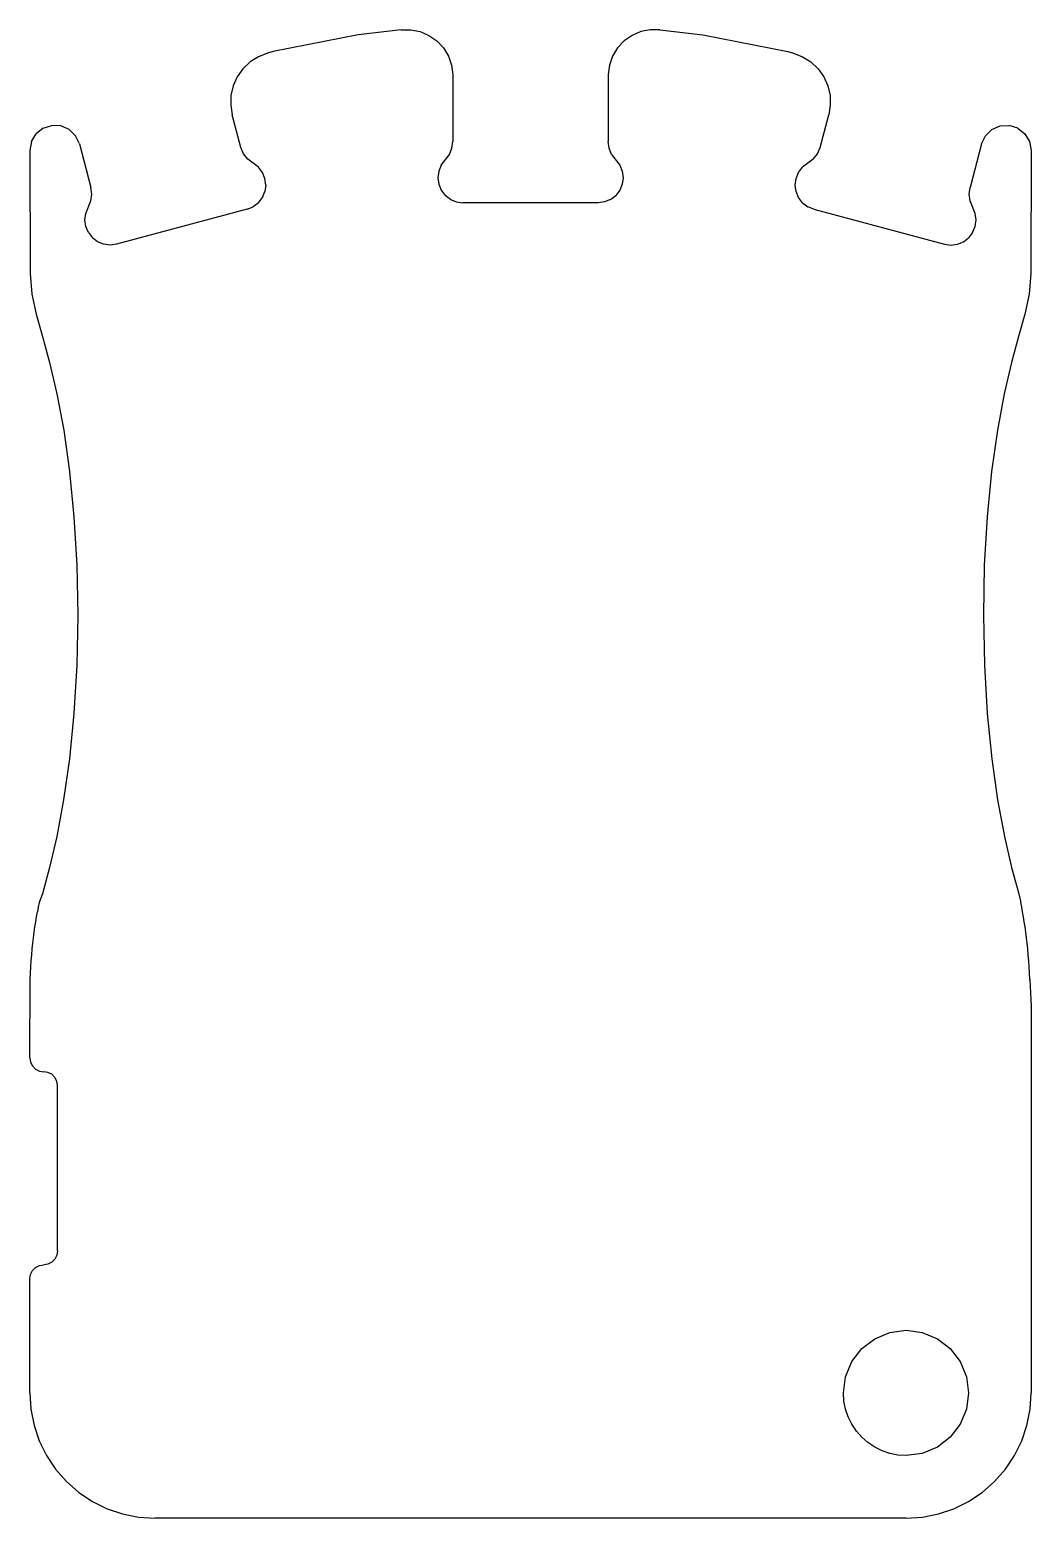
# Model space of a CAD drawing. Extents: x -20 to 20, y -29.7 to 29.7.
import ezdxf

# ---------------------------------------------------------------- set-up
doc = ezdxf.new("R2010")
doc.units = 0
doc.layers.get('0').update_dxf_attribs({"linetype": 'CONTINUOUS'})

msp = doc.modelspace()

# ---------------------------------------------------------------- linework, layer by layer
for p, q in [((-6.885, 29.496), (-10.276, 28.831)), ((-5.169, 29.697), (-6.885, 29.496)), ((-5.169, 29.697), (-4.786, 29.701)), ((-4.786, 29.701), (-4.409, 29.627)), ((-4.409, 29.627), (-4.057, 29.478)), ((-4.057, 29.478), (-3.742, 29.258)), ((-3.742, 29.258), (-3.479, 28.979)), ((3.742, 29.258), (3.479, 28.979)), ((4.057, 29.478), (3.742, 29.258)), ((4.409, 29.627), (4.057, 29.478)), ((4.786, 29.701), (4.409, 29.627)), ((5.169, 29.697), (4.786, 29.701)), ((5.169, 29.697), (6.885, 29.496)), ((6.885, 29.496), (10.276, 28.831)), ((-10.867, 28.627), (-11.2, 28.417)), ((-10.501, 28.769), (-10.867, 28.627)), ((-10.276, 28.831), (-10.501, 28.769)), ((-3.479, 28.979), (-3.279, 28.652)), ((-3.279, 28.652), (-3.151, 28.291)), ((3.279, 28.652), (3.151, 28.291)), ((3.479, 28.979), (3.279, 28.652)), ((10.276, 28.831), (10.501, 28.769)), ((10.501, 28.769), (10.867, 28.627)), ((10.867, 28.627), (11.2, 28.417)), ((-11.485, 28.146), (-11.713, 27.825)), ((-11.2, 28.417), (-11.485, 28.146)), ((-3.151, 28.291), (-3.1, 27.911)), ((3.151, 28.291), (3.1, 27.911)), ((11.2, 28.417), (11.485, 28.146)), ((11.485, 28.146), (11.713, 27.825)), ((-11.874, 27.466), (-11.962, 27.083)), ((-11.713, 27.825), (-11.874, 27.466)), ((-3.1, 27.911), (-3.1, 25.247)), ((3.1, 27.911), (3.1, 25.247)), ((11.713, 27.825), (11.874, 27.466)), ((11.874, 27.466), (11.962, 27.083)), ((-11.962, 27.083), (-11.974, 26.69)), ((11.962, 27.083), (11.974, 26.69)), ((-11.974, 26.69), (-11.91, 26.302)), ((-11.563, 25.008), (-11.91, 26.302)), ((11.563, 25.008), (11.91, 26.302)), ((11.974, 26.69), (11.91, 26.302)), ((-19.935, 25.239), (-19.75, 25.548)), ((-19.467, 25.772), (-19.75, 25.548)), ((-19.467, 25.772), (-19.124, 25.883)), ((-18.763, 25.865), (-19.124, 25.883)), ((-18.432, 25.722), (-18.763, 25.865)), ((-18.173, 25.471), (-18.432, 25.722)), ((18.173, 25.471), (18.432, 25.722)), ((18.432, 25.722), (18.763, 25.865)), ((18.763, 25.865), (19.124, 25.883)), ((19.467, 25.772), (19.124, 25.883)), ((19.467, 25.772), (19.75, 25.548)), ((19.75, 25.548), (19.935, 25.239)), ((-19.935, 25.239), (-20, 24.884)), ((-18.019, 25.144), (-18.173, 25.471)), ((-18.019, 25.144), (-17.555, 23.413)), ((-11.459, 24.755), (-11.563, 25.008)), ((-3.24, 24.723), (-3.136, 24.976)), ((-3.136, 24.976), (-3.1, 25.247)), ((3.136, 24.976), (3.1, 25.247)), ((3.24, 24.723), (3.136, 24.976)), ((11.459, 24.755), (11.563, 25.008)), ((18.019, 25.144), (17.555, 23.413)), ((18.019, 25.144), (18.173, 25.471)), ((19.935, 25.239), (20, 24.884)), ((-20, 24.884), (-19.986, 19.98)), ((-11.292, 24.538), (-11.459, 24.755)), ((-10.868, 24.213), (-11.292, 24.538)), ((-3.566, 24.299), (-3.24, 24.723)), ((3.24, 24.723), (3.566, 24.299)), ((11.292, 24.538), (10.868, 24.213)), ((11.292, 24.538), (11.459, 24.755)), ((20, 24.884), (19.989, 19.98)), ((-10.709, 24.006), (-10.868, 24.213)), ((-10.609, 23.764), (-10.709, 24.006)), ((-10.575, 23.506), (-10.609, 23.764)), ((-3.666, 24.057), (-3.7, 23.799)), ((-3.7, 23.799), (-3.666, 23.54)), ((-3.566, 24.299), (-3.666, 24.057)), ((3.566, 24.299), (3.666, 24.057)), ((3.666, 24.057), (3.7, 23.799)), ((3.7, 23.799), (3.666, 23.54)), ((10.575, 23.506), (10.609, 23.764)), ((10.609, 23.764), (10.709, 24.006)), ((10.709, 24.006), (10.868, 24.213)), ((-17.519, 23.141), (-17.555, 23.413)), ((-10.709, 23.006), (-10.609, 23.247)), ((-10.575, 23.506), (-10.609, 23.247)), ((-3.666, 23.54), (-3.566, 23.299)), ((-3.566, 23.299), (-3.407, 23.091)), ((3.566, 23.299), (3.407, 23.091)), ((3.666, 23.54), (3.566, 23.299)), ((10.609, 23.247), (10.575, 23.506)), ((10.709, 23.006), (10.609, 23.247)), ((17.519, 23.141), (17.555, 23.413)), ((-17.76, 22.373), (-17.555, 22.869)), ((-17.555, 22.869), (-17.519, 23.141)), ((-11.316, 22.54), (-11.075, 22.64)), ((-10.868, 22.799), (-11.075, 22.64)), ((-10.868, 22.799), (-10.709, 23.006)), ((-3.2, 22.933), (-3.407, 23.091)), ((-3.2, 22.933), (-2.959, 22.833)), ((-2.959, 22.833), (-2.7, 22.799)), ((2.7, 22.799), (-2.7, 22.799)), ((2.959, 22.833), (2.7, 22.799)), ((3.2, 22.933), (2.959, 22.833)), ((3.2, 22.933), (3.407, 23.091)), ((10.868, 22.799), (10.709, 23.006)), ((10.868, 22.799), (11.075, 22.64)), ((11.316, 22.54), (11.075, 22.64)), ((17.555, 22.869), (17.519, 23.141)), ((17.76, 22.373), (17.555, 22.869)), ((-17.794, 22.112), (-17.76, 22.373)), ((-17.757, 21.849), (-17.794, 22.112)), ((-11.316, 22.54), (-16.532, 21.142)), ((11.316, 22.54), (16.532, 21.142)), ((17.757, 21.849), (17.794, 22.112)), ((17.794, 22.112), (17.76, 22.373)), ((-17.657, 21.608), (-17.757, 21.849)), ((-17.657, 21.608), (-17.498, 21.401)), ((-17.291, 21.242), (-17.498, 21.401)), ((17.291, 21.242), (17.498, 21.401)), ((17.657, 21.608), (17.498, 21.401)), ((17.657, 21.608), (17.757, 21.849)), ((-17.05, 21.142), (-17.291, 21.242)), ((-16.791, 21.108), (-17.05, 21.142)), ((-16.532, 21.142), (-16.791, 21.108)), ((16.532, 21.142), (16.791, 21.108)), ((16.791, 21.108), (17.05, 21.142)), ((17.05, 21.142), (17.291, 21.242)), ((-19.986, 19.98), (-19.916, 19.153)), ((19.989, 19.98), (19.92, 19.153)), ((-19.916, 19.153), (-19.738, 18.352)), ((19.92, 19.153), (19.741, 18.352)), ((-19.738, 18.352), (-19.49, 17.466)), ((19.741, 18.352), (19.493, 17.466)), ((-19.49, 17.466), (-19.205, 16.421)), ((19.493, 17.466), (19.209, 16.421)), ((-19.205, 16.421), (-18.915, 15.178)), ((19.209, 16.421), (18.918, 15.178)), ((-18.915, 15.178), (-18.643, 13.724)), ((18.918, 15.178), (18.646, 13.724)), ((-18.643, 13.724), (-18.41, 12.075)), ((18.646, 13.724), (18.414, 12.075)), ((-18.41, 12.075), (-18.233, 10.261)), ((18.414, 12.075), (18.237, 10.261)), ((-18.233, 10.261), (-18.123, 8.331)), ((18.237, 10.261), (18.126, 8.331)), ((-18.123, 8.331), (-18.086, 6.34)), ((18.126, 8.331), (18.089, 6.34)), ((-18.086, 6.34), (-18.125, 4.35)), ((18.089, 6.34), (18.128, 4.35)), ((-18.125, 4.35), (-18.237, 2.421)), ((18.128, 4.35), (18.24, 2.421)), ((-18.237, 2.421), (-18.416, 0.61)), ((18.24, 2.421), (18.419, 0.61)), ((-18.416, 0.61), (-18.65, -1.037)), ((18.419, 0.61), (18.653, -1.037)), ((-18.65, -1.037), (-18.922, -2.488)), ((18.653, -1.037), (18.926, -2.488)), ((-18.922, -2.488), (-19.213, -3.731)), ((18.926, -2.488), (19.217, -3.731)), ((-19.213, -3.731), (-19.497, -4.778)), ((19.217, -3.731), (19.501, -4.778)), ((-19.659, -5.314), (-19.695, -5.503)), ((-19.621, -5.13), (-19.659, -5.314)), ((-19.497, -4.778), (-19.621, -5.13)), ((19.501, -4.778), (19.542, -4.951)), ((19.542, -4.951), (19.582, -5.13)), ((19.62, -5.314), (19.582, -5.13)), ((19.656, -5.503), (19.62, -5.314)), ((-19.793, -6.104), (-19.762, -5.899)), ((-19.762, -5.899), (-19.729, -5.698)), ((-19.729, -5.698), (-19.695, -5.503)), ((19.69, -5.698), (19.656, -5.503)), ((19.723, -5.899), (19.69, -5.698)), ((19.753, -6.104), (19.723, -5.899)), ((-19.874, -6.755), (-19.849, -6.532)), ((-19.849, -6.532), (-19.822, -6.316)), ((-19.822, -6.316), (-19.793, -6.104)), ((19.782, -6.316), (19.753, -6.104)), ((19.809, -6.532), (19.782, -6.316)), ((19.835, -6.755), (19.809, -6.532)), ((-19.919, -7.215), (-19.898, -6.982)), ((-19.898, -6.982), (-19.874, -6.755)), ((19.858, -6.982), (19.835, -6.755)), ((19.88, -7.215), (19.858, -6.982)), ((-19.974, -7.947), (-19.958, -7.698)), ((-19.958, -7.698), (-19.939, -7.454)), ((-19.939, -7.454), (-19.919, -7.215)), ((19.9, -7.454), (19.88, -7.215)), ((19.918, -7.698), (19.9, -7.454)), ((19.935, -7.947), (19.918, -7.698)), ((-20, -11.324), (-19.989, -8.202)), ((-19.989, -8.202), (-19.974, -7.947)), ((19.949, -8.202), (19.935, -7.947)), ((19.949, -8.202), (19.962, -8.462)), ((19.962, -8.462), (19.973, -8.728)), ((19.973, -8.728), (19.983, -8.999)), ((19.983, -8.999), (19.99, -9.275)), ((19.99, -9.275), (20, -24.701)), ((-20, -11.324), (-19.973, -11.496)), ((-19.973, -11.496), (-19.894, -11.652)), ((-19.894, -11.652), (-19.771, -11.775)), ((-19.771, -11.775), (-19.616, -11.854)), ((-19.616, -11.854), (-19.444, -11.882)), ((-19.273, -11.908), (-19.444, -11.882)), ((-19.118, -11.985), (-19.273, -11.908)), ((-18.995, -12.107), (-19.118, -11.985)), ((-18.916, -12.261), (-18.995, -12.107)), ((-18.888, -12.432), (-18.916, -12.261)), ((-18.888, -19.032), (-18.888, -12.432)), ((-19.616, -19.61), (-19.444, -19.582)), ((-19.273, -19.557), (-19.444, -19.582)), ((-19.118, -19.479), (-19.273, -19.557)), ((-18.995, -19.357), (-19.118, -19.479)), ((-18.916, -19.203), (-18.995, -19.357)), ((-18.888, -19.032), (-18.916, -19.203)), ((-20, -20.14), (-19.973, -19.968)), ((-20, -24.701), (-20, -20.14)), ((-19.973, -19.968), (-19.894, -19.813)), ((-19.894, -19.813), (-19.771, -19.689)), ((-19.771, -19.689), (-19.616, -19.61)), ((13.232, -22.934), (13.75, -22.536)), ((13.75, -22.536), (14.353, -22.287)), ((14.353, -22.287), (15, -22.201)), ((15, -22.201), (15.647, -22.287)), ((15.647, -22.287), (16.25, -22.536)), ((16.25, -22.536), (16.768, -22.934)), ((12.835, -23.451), (13.232, -22.934)), ((16.768, -22.934), (17.165, -23.451)), ((12.585, -24.054), (12.835, -23.451)), ((17.165, -23.451), (17.415, -24.054)), ((12.5, -24.701), (12.585, -24.054)), ((17.415, -24.054), (17.5, -24.701)), ((-20, -24.701), (-19.957, -25.354)), ((12.521, -25.028), (12.5, -24.701)), ((17.5, -24.701), (17.415, -25.348)), ((19.957, -25.354), (20, -24.701)), ((-19.957, -25.354), (-19.83, -25.996)), ((12.585, -25.348), (12.521, -25.028)), ((12.69, -25.658), (12.585, -25.348)), ((17.415, -25.348), (17.165, -25.951)), ((19.83, -25.996), (19.957, -25.354)), ((-19.83, -25.996), (-19.619, -26.615)), ((12.835, -25.951), (12.69, -25.658)), ((13.017, -26.223), (12.835, -25.951)), ((17.165, -25.951), (16.768, -26.469)), ((19.619, -26.615), (19.83, -25.996)), ((-19.619, -26.615), (-19.33, -27.201)), ((13.232, -26.469), (13.017, -26.223)), ((13.478, -26.685), (13.232, -26.469)), ((13.75, -26.866), (13.478, -26.685)), ((16.768, -26.469), (16.25, -26.866)), ((19.33, -27.201), (19.619, -26.615)), ((-19.33, -27.201), (-18.967, -27.745)), ((14.043, -27.011), (13.75, -26.866)), ((14.353, -27.116), (14.043, -27.011)), ((14.674, -27.18), (14.353, -27.116)), ((15, -27.201), (14.674, -27.18)), ((15.647, -27.116), (15, -27.201)), ((16.25, -26.866), (15.647, -27.116)), ((18.967, -27.745), (19.33, -27.201)), ((-18.967, -27.745), (-18.536, -28.237)), ((18.536, -28.237), (18.967, -27.745)), ((-18.536, -28.237), (-18.044, -28.668)), ((18.044, -28.668), (18.536, -28.237)), ((-18.044, -28.668), (-17.5, -29.032)), ((-17.5, -29.032), (-16.913, -29.321)), ((16.913, -29.321), (17.5, -29.032)), ((17.5, -29.032), (18.044, -28.668)), ((-16.913, -29.321), (-16.294, -29.531)), ((-16.294, -29.531), (-15.653, -29.659)), ((-15.653, -29.659), (-15, -29.701)), ((15, -29.701), (-15, -29.701)), ((15, -29.701), (15.653, -29.659)), ((15.653, -29.659), (16.294, -29.531)), ((16.294, -29.531), (16.913, -29.321))]:
    msp.add_line(p, q)

doc.saveas('drawing.dxf')
